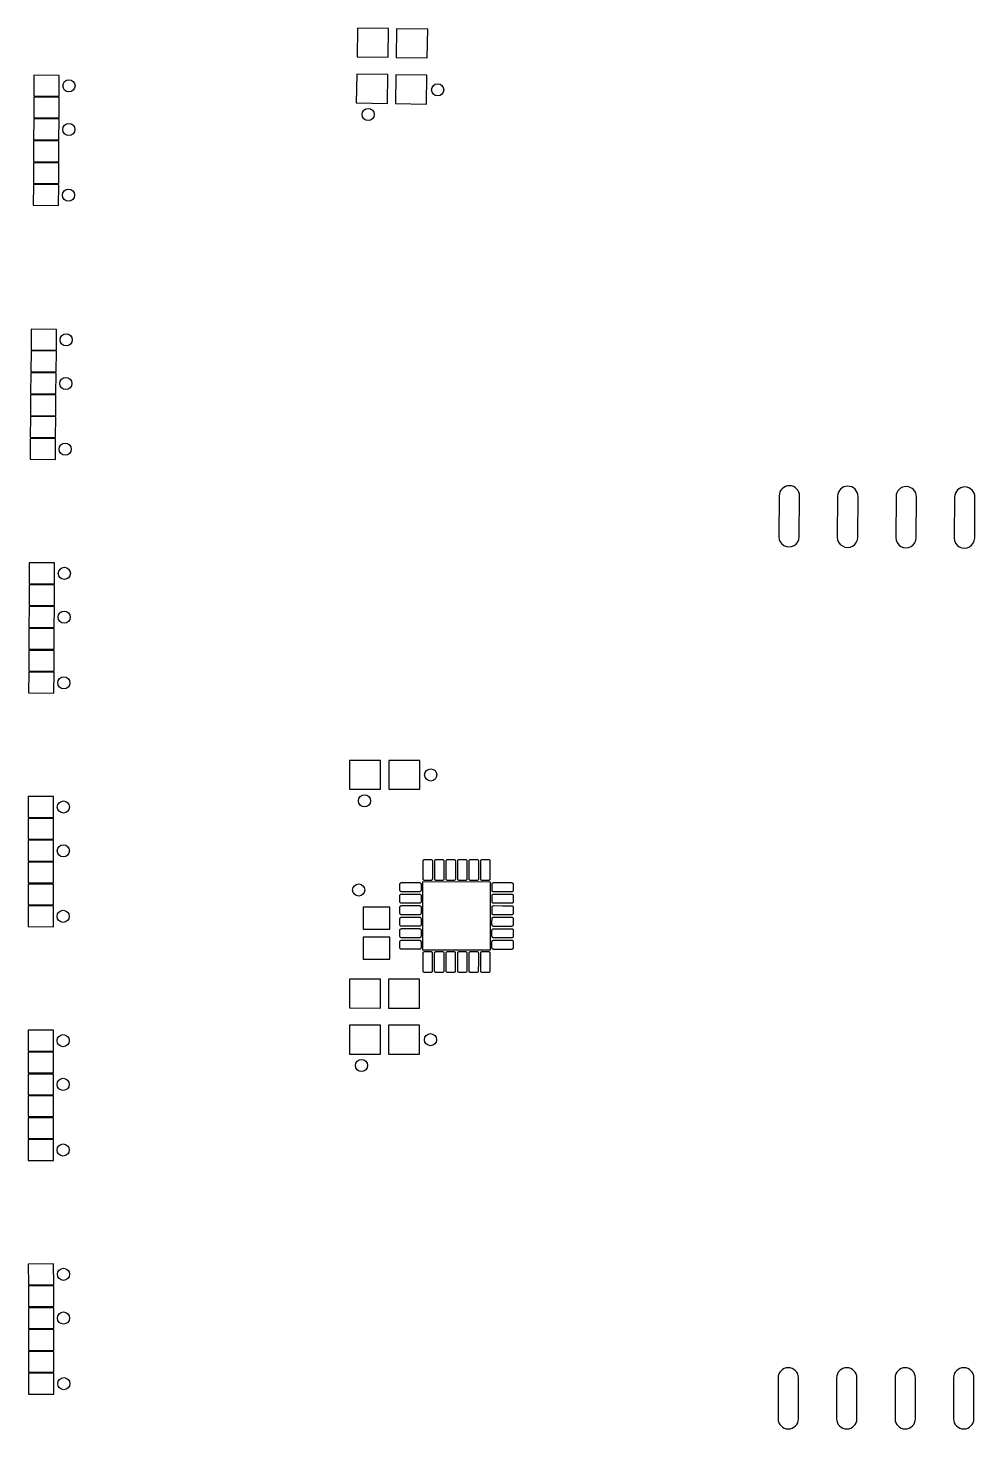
# Model space of a CAD drawing. Header units: millimetres. Extents: x 205 to 339, y 437 to 917.
# Drawn here: x 212.5 to 253.7, y 436.7 to 497.5 of the extents above; entities that cross this region are included whole.
import ezdxf

# ---------------------------------------------------------------- set-up
doc = ezdxf.new("R2010")
doc.units = ezdxf.units.MM
doc.header["$MEASUREMENT"] = 0
doc.layers.add('29_top stop', color=18, linetype='Continuous', true_color=0x000000)

msp = doc.modelspace()

# ---------------------------------------------------------------- linework, layer by layer
at = {"layer": '29_top stop'}
for points in [[(228.167, 496.248), (228.188, 497.498), (226.838, 497.52), (226.817, 496.271)], [(229.867, 496.22), (229.888, 497.47), (228.538, 497.492), (228.517, 496.242)], [(213.878, 494.564), (213.882, 495.464), (212.782, 495.469), (212.778, 494.569)], [(228.134, 494.249), (228.155, 495.498), (226.805, 495.521), (226.784, 494.271)], [(229.834, 494.22), (229.854, 495.47), (228.505, 495.493), (228.484, 494.243)], [(213.874, 493.614), (213.878, 494.514), (212.778, 494.519), (212.774, 493.619)], [(213.87, 492.664), (213.874, 493.564), (212.774, 493.569), (212.77, 492.669)], [(213.866, 491.714), (213.87, 492.614), (212.77, 492.619), (212.766, 491.719)], [(213.861, 490.764), (213.865, 491.664), (212.765, 491.669), (212.761, 490.769)], [(213.857, 489.814), (213.861, 490.714), (212.761, 490.719), (212.757, 489.819)], [(213.757, 483.532), (213.766, 484.432), (212.666, 484.442), (212.657, 483.542)], [(213.749, 482.582), (213.757, 483.482), (212.657, 483.492), (212.649, 482.592)], [(213.74, 481.632), (213.748, 482.532), (212.648, 482.542), (212.64, 481.642)], [(213.731, 480.682), (213.739, 481.582), (212.639, 481.592), (212.631, 480.692)], [(213.722, 479.732), (213.731, 480.632), (212.631, 480.642), (212.622, 479.742)], [(213.714, 478.782), (213.722, 479.682), (212.622, 479.692), (212.614, 478.792)], [(213.678, 473.385), (213.682, 474.285), (212.582, 474.29), (212.578, 473.39)], [(213.673, 472.435), (213.678, 473.335), (212.578, 473.34), (212.573, 472.44)], [(213.668, 471.485), (213.673, 472.385), (212.573, 472.39), (212.568, 471.49)], [(213.663, 470.535), (213.668, 471.435), (212.568, 471.44), (212.563, 470.54)], [(213.659, 469.585), (213.663, 470.485), (212.563, 470.49), (212.559, 469.59)], [(213.654, 468.635), (213.658, 469.535), (212.558, 469.54), (212.554, 468.64)], [(227.842, 464.454), (227.843, 465.704), (226.493, 465.705), (226.492, 464.455)], [(229.542, 464.453), (229.543, 465.703), (228.193, 465.704), (228.192, 464.454)], [(213.637, 463.236), (213.639, 464.136), (212.539, 464.138), (212.538, 463.238)], [(213.636, 462.286), (213.637, 463.186), (212.537, 463.188), (212.536, 462.288)], [(213.634, 461.336), (213.636, 462.236), (212.536, 462.238), (212.534, 461.338)], [(213.632, 460.386), (213.634, 461.286), (212.534, 461.288), (212.532, 460.388)], [(213.631, 459.436), (213.632, 460.336), (212.532, 460.338), (212.531, 459.438)], [(232.612, 457.476), (232.614, 460.426), (229.664, 460.428), (229.662, 457.478)], [(213.629, 458.486), (213.631, 459.386), (212.531, 459.388), (212.529, 458.488)], [(228.238, 458.379), (228.239, 459.329), (227.089, 459.33), (227.088, 458.38)], [(228.237, 457.079), (228.238, 458.029), (227.088, 458.03), (227.087, 457.08)], [(227.836, 454.954), (227.836, 456.204), (226.486, 456.205), (226.486, 454.955)], [(229.536, 454.953), (229.536, 456.203), (228.186, 456.204), (228.186, 454.954)], [(213.628, 453.087), (213.627, 453.987), (212.527, 453.986), (212.528, 453.086)], [(227.834, 452.954), (227.835, 454.204), (226.485, 454.205), (226.484, 452.955)], [(229.534, 452.953), (229.535, 454.203), (228.185, 454.204), (228.184, 452.954)], [(213.628, 452.137), (213.628, 453.037), (212.528, 453.036), (212.528, 452.136)], [(213.629, 451.187), (213.628, 452.087), (212.528, 452.086), (212.529, 451.186)], [(213.63, 450.237), (213.629, 451.137), (212.529, 451.136), (212.53, 450.236)], [(213.631, 449.287), (213.63, 450.187), (212.53, 450.186), (212.531, 449.286)], [(213.631, 448.337), (213.631, 449.237), (212.531, 449.236), (212.531, 448.336)], [(213.642, 442.937), (213.64, 443.837), (212.54, 443.834), (212.542, 442.934)], [(213.645, 441.987), (213.642, 442.887), (212.542, 442.884), (212.545, 441.984)], [(213.647, 441.037), (213.645, 441.937), (212.545, 441.934), (212.547, 441.034)], [(213.65, 440.087), (213.647, 440.987), (212.547, 440.984), (212.55, 440.084)], [(213.652, 439.137), (213.65, 440.037), (212.55, 440.034), (212.552, 439.134)], [(213.655, 438.187), (213.653, 439.087), (212.553, 439.084), (212.555, 438.184)]]:
    msp.add_lwpolyline(points, close=True, dxfattribs=at)
for points in [[(245.149, 477.199), (245.137, 475.425)], [(246.024, 475.419), (246.036, 477.193)], [(247.689, 477.181), (247.677, 475.408)], [(248.564, 475.401), (248.576, 477.175)], [(250.229, 477.164), (250.217, 475.39)], [(251.104, 475.383), (251.116, 477.157)], [(252.769, 477.146), (252.757, 475.372)], [(253.644, 475.366), (253.656, 477.14)], [(229.691, 460.953), (229.691, 461.346)], [(229.758, 461.412), (229.89, 461.412)], [(229.89, 461.412), (230.023, 461.412)], [(230.089, 461.345), (230.089, 460.953)], [(230.191, 460.953), (230.191, 461.345)], [(230.258, 461.412), (230.39, 461.411)], [(230.39, 461.411), (230.523, 461.411)], [(230.589, 461.345), (230.589, 460.952)], [(230.691, 460.952), (230.691, 461.345)], [(230.758, 461.411), (230.89, 461.411)], [(230.89, 461.411), (231.023, 461.411)], [(231.089, 461.345), (231.089, 460.952)], [(231.191, 460.952), (231.191, 461.345)], [(231.258, 461.411), (231.39, 461.411)], [(231.39, 461.411), (231.523, 461.411)], [(231.589, 461.344), (231.589, 460.952)], [(231.691, 460.952), (231.691, 461.344)], [(231.758, 461.41), (231.89, 461.41)], [(231.89, 461.41), (232.023, 461.41)], [(232.089, 461.344), (232.089, 460.951)], [(232.191, 460.951), (232.191, 461.344)], [(232.258, 461.41), (232.39, 461.41)], [(232.39, 461.41), (232.523, 461.41)], [(232.589, 461.344), (232.589, 460.951)], [(229.691, 460.561), (229.691, 460.953)], [(230.089, 460.953), (230.088, 460.56)], [(230.191, 460.56), (230.191, 460.953)], [(230.589, 460.952), (230.588, 460.56)], [(230.691, 460.56), (230.691, 460.952)], [(231.089, 460.952), (231.088, 460.56)], [(231.191, 460.56), (231.191, 460.952)], [(231.589, 460.952), (231.588, 460.559)], [(231.691, 460.559), (231.691, 460.952)], [(232.089, 460.951), (232.088, 460.559)], [(232.191, 460.559), (232.191, 460.951)], [(232.589, 460.951), (232.588, 460.559)], [(228.68, 460.071), (228.681, 460.204)], [(228.681, 460.204), (228.681, 460.336)], [(228.747, 460.403), (229.139, 460.402)], [(229.139, 460.402), (229.532, 460.402)], [(229.598, 460.336), (229.598, 460.203)], [(229.598, 460.203), (229.598, 460.071)], [(229.89, 460.494), (229.757, 460.494)], [(230.022, 460.494), (229.89, 460.494)], [(230.39, 460.494), (230.257, 460.494)], [(230.522, 460.494), (230.39, 460.494)], [(230.89, 460.493), (230.757, 460.494)], [(231.022, 460.493), (230.89, 460.493)], [(231.39, 460.493), (231.257, 460.493)], [(231.522, 460.493), (231.39, 460.493)], [(231.89, 460.493), (231.757, 460.493)], [(232.022, 460.493), (231.89, 460.493)], [(232.39, 460.492), (232.257, 460.492)], [(232.522, 460.492), (232.39, 460.492)], [(232.68, 460.068), (232.681, 460.201)], [(232.681, 460.201), (232.681, 460.333)], [(232.747, 460.4), (233.139, 460.399)], [(233.139, 460.399), (233.532, 460.399)], [(233.598, 460.333), (233.598, 460.2)], [(233.598, 460.2), (233.598, 460.068)], [(228.68, 459.704), (228.68, 459.836)], [(228.68, 459.571), (228.68, 459.704)], [(229.139, 459.505), (228.746, 459.505)], [(229.139, 460.005), (228.747, 460.005)], [(228.747, 459.903), (229.139, 459.902)], [(229.532, 460.004), (229.139, 460.005)], [(229.139, 459.902), (229.532, 459.902)], [(229.531, 459.504), (229.139, 459.505)], [(229.598, 459.836), (229.598, 459.703)], [(229.598, 459.703), (229.598, 459.571)], [(232.68, 459.701), (232.68, 459.833)], [(232.68, 459.568), (232.68, 459.701)], [(233.139, 459.502), (232.746, 459.502)], [(233.139, 460.002), (232.747, 460.002)], [(232.747, 459.9), (233.139, 459.899)], [(233.532, 460.002), (233.139, 460.002)], [(233.139, 459.899), (233.532, 459.899)], [(233.531, 459.502), (233.139, 459.502)], [(233.598, 459.833), (233.598, 459.7)], [(233.598, 459.7), (233.598, 459.568)], [(228.679, 458.704), (228.68, 458.836)], [(228.68, 459.204), (228.68, 459.336)], [(228.68, 459.071), (228.68, 459.204)], [(228.746, 459.403), (229.139, 459.402)], [(229.138, 459.005), (228.746, 459.005)], [(228.746, 458.903), (229.138, 458.902)], [(229.531, 459.004), (229.138, 459.005)], [(229.138, 458.902), (229.531, 458.902)], [(229.139, 459.402), (229.531, 459.402)], [(229.597, 459.336), (229.597, 459.203)], [(229.597, 459.203), (229.597, 459.071)], [(229.597, 458.836), (229.597, 458.703)], [(232.679, 458.701), (232.68, 458.833)], [(232.68, 459.201), (232.68, 459.333)], [(232.68, 459.068), (232.68, 459.201)], [(232.746, 459.4), (233.139, 459.399)], [(233.138, 459.002), (232.746, 459.002)], [(232.746, 458.9), (233.138, 458.899)], [(233.531, 459.002), (233.138, 459.002)], [(233.138, 458.899), (233.531, 458.899)], [(233.139, 459.399), (233.531, 459.399)], [(233.597, 459.333), (233.597, 459.2)], [(233.597, 459.2), (233.597, 459.068)], [(233.597, 458.833), (233.597, 458.7)], [(228.679, 458.571), (228.679, 458.704)], [(228.679, 458.204), (228.679, 458.336)], [(229.138, 458.505), (228.746, 458.505)], [(228.746, 458.403), (229.138, 458.402)], [(229.531, 458.504), (229.138, 458.505)], [(229.138, 458.402), (229.531, 458.402)], [(229.597, 458.703), (229.597, 458.571)], [(229.597, 458.336), (229.597, 458.203)], [(232.679, 458.568), (232.679, 458.701)], [(232.679, 458.201), (232.679, 458.333)], [(233.138, 458.502), (232.746, 458.502)], [(232.746, 458.4), (233.138, 458.399)], [(233.531, 458.502), (233.138, 458.502)], [(233.138, 458.399), (233.531, 458.399)], [(233.597, 458.7), (233.597, 458.568)], [(233.597, 458.333), (233.597, 458.2)], [(228.679, 458.071), (228.679, 458.204)], [(228.679, 457.704), (228.679, 457.836)], [(228.679, 457.571), (228.679, 457.704)], [(229.138, 458.005), (228.745, 458.005)], [(228.745, 457.903), (229.138, 457.902)], [(229.53, 458.004), (229.138, 458.005)], [(229.138, 457.902), (229.53, 457.902)], [(229.596, 457.836), (229.596, 457.703)], [(229.596, 457.703), (229.596, 457.571)], [(229.597, 458.203), (229.597, 458.071)], [(232.679, 458.068), (232.679, 458.201)], [(232.679, 457.701), (232.679, 457.833)], [(232.679, 457.568), (232.679, 457.701)], [(233.138, 458.002), (232.745, 458.002)], [(232.745, 457.9), (233.138, 457.899)], [(233.53, 458.002), (233.138, 458.002)], [(233.138, 457.899), (233.53, 457.899)], [(233.596, 457.833), (233.596, 457.7)], [(233.596, 457.7), (233.596, 457.568)], [(233.597, 458.2), (233.597, 458.068)], [(229.137, 457.505), (228.745, 457.505)], [(229.53, 457.504), (229.137, 457.505)], [(229.688, 456.953), (229.688, 457.346)], [(229.755, 457.412), (229.887, 457.412)], [(229.887, 457.412), (230.02, 457.412)], [(230.086, 457.345), (230.086, 456.953)], [(230.188, 456.953), (230.188, 457.345)], [(230.255, 457.412), (230.387, 457.411)], [(230.387, 457.411), (230.52, 457.411)], [(230.586, 457.345), (230.586, 456.952)], [(230.688, 456.952), (230.688, 457.345)], [(230.755, 457.411), (230.887, 457.411)], [(230.887, 457.411), (231.02, 457.411)], [(231.086, 457.345), (231.086, 456.952)], [(231.188, 456.952), (231.188, 457.345)], [(231.255, 457.411), (231.387, 457.411)], [(231.387, 457.411), (231.52, 457.411)], [(231.586, 457.344), (231.586, 456.952)], [(231.688, 456.952), (231.688, 457.344)], [(231.755, 457.41), (231.887, 457.41)], [(231.887, 457.41), (232.02, 457.41)], [(232.086, 457.344), (232.086, 456.951)], [(232.188, 456.951), (232.188, 457.344)], [(232.255, 457.41), (232.387, 457.41)], [(232.387, 457.41), (232.52, 457.41)], [(232.586, 457.344), (232.586, 456.951)], [(233.137, 457.502), (232.745, 457.502)], [(233.53, 457.502), (233.137, 457.502)], [(229.688, 456.561), (229.688, 456.953)], [(229.887, 456.494), (229.754, 456.494)], [(230.019, 456.494), (229.887, 456.494)], [(230.086, 456.953), (230.085, 456.56)], [(230.188, 456.56), (230.188, 456.953)], [(230.387, 456.494), (230.254, 456.494)], [(230.519, 456.494), (230.387, 456.494)], [(230.586, 456.952), (230.585, 456.56)], [(230.688, 456.56), (230.688, 456.952)], [(230.887, 456.493), (230.754, 456.494)], [(231.019, 456.493), (230.887, 456.493)], [(231.086, 456.952), (231.085, 456.56)], [(231.188, 456.56), (231.188, 456.952)], [(231.387, 456.493), (231.254, 456.493)], [(231.519, 456.493), (231.387, 456.493)], [(231.586, 456.952), (231.585, 456.559)], [(231.688, 456.559), (231.688, 456.952)], [(231.887, 456.493), (231.754, 456.493)], [(232.019, 456.493), (231.887, 456.493)], [(232.086, 456.951), (232.085, 456.559)], [(232.188, 456.559), (232.188, 456.951)], [(232.387, 456.492), (232.254, 456.492)], [(232.519, 456.492), (232.387, 456.492)], [(232.586, 456.951), (232.585, 456.559)], [(245.103, 438.887), (245.103, 437.113)], [(245.99, 437.113), (245.99, 438.887)], [(247.643, 438.887), (247.643, 437.113)], [(248.53, 437.113), (248.53, 438.887)], [(250.183, 438.887), (250.183, 437.113)], [(251.07, 437.113), (251.07, 438.887)], [(252.723, 438.887), (252.723, 437.113)], [(253.61, 437.113), (253.61, 438.887)]]:
    msp.add_lwpolyline(points, dxfattribs=at)
for centre in [(214.305, 495.012), (230.319, 494.837), (227.301, 493.762), (214.297, 493.112), (214.284, 490.262), (214.186, 483.978), (214.169, 482.078), (214.143, 479.228), (214.105, 473.832), (214.096, 471.932), (214.081, 469.082), (230.018, 465.078), (214.063, 463.685), (227.142, 463.955), (214.06, 461.785), (226.889, 460.08), (214.055, 458.935), (214.052, 453.537), (230.01, 453.578), (227.009, 452.455), (214.054, 451.637), (214.056, 448.787), (214.066, 443.388), (214.071, 441.488), (214.079, 438.638)]:
    msp.add_circle(centre, 0.264, dxfattribs=at)
for centre, start, end in [((245.593, 477.196), 359.59784, 179.59784), ((248.133, 477.178), 359.59784, 179.59784), ((250.673, 477.161), 359.59784, 179.59784), ((253.213, 477.143), 359.59784, 179.59784), ((245.581, 475.422), 179.59784, 359.59784), ((248.12, 475.404), 179.59784, 359.59784), ((250.66, 475.387), 179.59784, 359.59784), ((253.2, 475.369), 179.59784, 359.59784), ((245.547, 438.887), 0, 180), ((248.087, 438.887), 0, 180), ((250.627, 438.887), 0, 180), ((253.167, 438.887), 0, 180), ((245.547, 437.113), 180, 360), ((248.087, 437.113), 180, 360), ((250.627, 437.113), 180, 360), ((253.167, 437.113), 180, 360)]:
    msp.add_arc(centre, 0.443, start, end, dxfattribs=at)
for points, knots in [([(229.691, 461.346), (229.691, 461.352), (229.694, 461.369), (229.708, 461.392), (229.732, 461.408), (229.749, 461.412), (229.758, 461.412)], [2.277705, 2.277705, 2.277705, 2.277705, 2.2966068, 2.3293692, 2.3549681, 2.3811067, 2.3811067, 2.3811067, 2.3811067]), ([(230.023, 461.412), (230.031, 461.412), (230.049, 461.408), (230.073, 461.392), (230.087, 461.369), (230.089, 461.352), (230.089, 461.345)], [2.6461067, 2.6461067, 2.6461067, 2.6461067, 2.6722453, 2.6978442, 2.7306065, 2.7495084, 2.7495084, 2.7495084, 2.7495084]), ([(230.191, 461.345), (230.191, 461.352), (230.194, 461.369), (230.208, 461.392), (230.232, 461.408), (230.249, 461.411), (230.258, 461.412)], [2.277705, 2.277705, 2.277705, 2.277705, 2.2966068, 2.3293692, 2.3549681, 2.3811067, 2.3811067, 2.3811067, 2.3811067]), ([(230.523, 461.411), (230.531, 461.411), (230.549, 461.408), (230.573, 461.392), (230.587, 461.369), (230.589, 461.351), (230.589, 461.345)], [2.6461067, 2.6461067, 2.6461067, 2.6461067, 2.6722453, 2.6978442, 2.7306065, 2.7495084, 2.7495084, 2.7495084, 2.7495084]), ([(230.691, 461.345), (230.691, 461.351), (230.694, 461.369), (230.708, 461.392), (230.732, 461.408), (230.749, 461.411), (230.758, 461.411)], [2.277705, 2.277705, 2.277705, 2.277705, 2.2966068, 2.3293692, 2.3549681, 2.3811067, 2.3811067, 2.3811067, 2.3811067]), ([(231.023, 461.411), (231.031, 461.411), (231.049, 461.408), (231.073, 461.391), (231.087, 461.368), (231.089, 461.351), (231.089, 461.345)], [2.6461067, 2.6461067, 2.6461067, 2.6461067, 2.6722453, 2.6978442, 2.7306065, 2.7495084, 2.7495084, 2.7495084, 2.7495084]), ([(231.191, 461.345), (231.191, 461.351), (231.194, 461.368), (231.208, 461.391), (231.232, 461.407), (231.249, 461.411), (231.258, 461.411)], [2.277705, 2.277705, 2.277705, 2.277705, 2.2966068, 2.3293692, 2.3549681, 2.3811067, 2.3811067, 2.3811067, 2.3811067]), ([(231.523, 461.411), (231.531, 461.41), (231.549, 461.407), (231.573, 461.391), (231.587, 461.368), (231.589, 461.351), (231.589, 461.344)], [2.6461067, 2.6461067, 2.6461067, 2.6461067, 2.6722453, 2.6978442, 2.7306065, 2.7495084, 2.7495084, 2.7495084, 2.7495084]), ([(231.691, 461.344), (231.691, 461.35), (231.694, 461.368), (231.708, 461.391), (231.732, 461.407), (231.749, 461.41), (231.758, 461.41)], [2.277705, 2.277705, 2.277705, 2.277705, 2.2966068, 2.3293692, 2.3549681, 2.3811067, 2.3811067, 2.3811067, 2.3811067]), ([(232.023, 461.41), (232.031, 461.41), (232.049, 461.407), (232.073, 461.391), (232.087, 461.367), (232.089, 461.35), (232.089, 461.344)], [2.6461067, 2.6461067, 2.6461067, 2.6461067, 2.6722453, 2.6978442, 2.7306065, 2.7495084, 2.7495084, 2.7495084, 2.7495084]), ([(232.191, 461.344), (232.191, 461.35), (232.194, 461.367), (232.208, 461.391), (232.232, 461.407), (232.249, 461.41), (232.258, 461.41)], [2.277705, 2.277705, 2.277705, 2.277705, 2.2966068, 2.3293692, 2.3549681, 2.3811067, 2.3811067, 2.3811067, 2.3811067]), ([(232.523, 461.41), (232.531, 461.41), (232.549, 461.406), (232.573, 461.39), (232.587, 461.367), (232.589, 461.35), (232.589, 461.344)], [2.6461067, 2.6461067, 2.6461067, 2.6461067, 2.6722453, 2.6978442, 2.7306065, 2.7495084, 2.7495084, 2.7495084, 2.7495084]), ([(228.747, 460.005), (228.74, 460.005), (228.723, 460.007), (228.7, 460.021), (228.684, 460.045), (228.681, 460.063), (228.68, 460.071)], [1.0209017, 1.0209017, 1.0209017, 1.0209017, 1.0398035, 1.0725658, 1.0981648, 1.1243033, 1.1243033, 1.1243033, 1.1243033]), ([(228.681, 460.336), (228.681, 460.345), (228.684, 460.363), (228.7, 460.386), (228.723, 460.4), (228.741, 460.403), (228.747, 460.403)], [1.3893033, 1.3893033, 1.3893033, 1.3893033, 1.4154419, 1.4410409, 1.4738032, 1.492705, 1.492705, 1.492705, 1.492705]), ([(229.532, 460.402), (229.538, 460.402), (229.556, 460.4), (229.579, 460.386), (229.595, 460.362), (229.598, 460.344), (229.598, 460.336)], [2.277705, 2.277705, 2.277705, 2.277705, 2.2966068, 2.3293692, 2.3549681, 2.3811067, 2.3811067, 2.3811067, 2.3811067]), ([(229.598, 460.071), (229.598, 460.062), (229.595, 460.045), (229.578, 460.021), (229.555, 460.007), (229.538, 460.005), (229.532, 460.004)], [2.6461067, 2.6461067, 2.6461067, 2.6461067, 2.6722453, 2.6978442, 2.7306065, 2.7495084, 2.7495084, 2.7495084, 2.7495084]), ([(229.757, 460.494), (229.748, 460.494), (229.731, 460.498), (229.707, 460.514), (229.693, 460.537), (229.691, 460.554), (229.691, 460.561)], [1.3893033, 1.3893033, 1.3893033, 1.3893033, 1.4154419, 1.4410409, 1.4738032, 1.492705, 1.492705, 1.492705, 1.492705]), ([(230.088, 460.56), (230.088, 460.554), (230.086, 460.537), (230.072, 460.514), (230.048, 460.498), (230.031, 460.494), (230.022, 460.494)], [1.0209017, 1.0209017, 1.0209017, 1.0209017, 1.0398035, 1.0725658, 1.0981648, 1.1243033, 1.1243033, 1.1243033, 1.1243033]), ([(230.257, 460.494), (230.248, 460.494), (230.231, 460.497), (230.207, 460.514), (230.193, 460.537), (230.191, 460.554), (230.191, 460.56)], [1.3893033, 1.3893033, 1.3893033, 1.3893033, 1.4154419, 1.4410409, 1.4738032, 1.492705, 1.492705, 1.492705, 1.492705]), ([(230.588, 460.56), (230.588, 460.554), (230.586, 460.536), (230.572, 460.513), (230.548, 460.497), (230.531, 460.494), (230.522, 460.494)], [1.0209017, 1.0209017, 1.0209017, 1.0209017, 1.0398035, 1.0725658, 1.0981648, 1.1243033, 1.1243033, 1.1243033, 1.1243033]), ([(230.757, 460.494), (230.748, 460.494), (230.731, 460.497), (230.707, 460.513), (230.693, 460.536), (230.691, 460.554), (230.691, 460.56)], [1.3893033, 1.3893033, 1.3893033, 1.3893033, 1.4154419, 1.4410409, 1.4738032, 1.492705, 1.492705, 1.492705, 1.492705]), ([(231.088, 460.56), (231.088, 460.553), (231.086, 460.536), (231.072, 460.513), (231.048, 460.497), (231.031, 460.493), (231.022, 460.493)], [1.0209017, 1.0209017, 1.0209017, 1.0209017, 1.0398035, 1.0725658, 1.0981648, 1.1243033, 1.1243033, 1.1243033, 1.1243033]), ([(231.257, 460.493), (231.248, 460.493), (231.231, 460.497), (231.207, 460.513), (231.193, 460.536), (231.191, 460.553), (231.191, 460.56)], [1.3893033, 1.3893033, 1.3893033, 1.3893033, 1.4154419, 1.4410409, 1.4738032, 1.492705, 1.492705, 1.492705, 1.492705]), ([(231.588, 460.559), (231.588, 460.553), (231.586, 460.536), (231.572, 460.513), (231.548, 460.496), (231.531, 460.493), (231.522, 460.493)], [1.0209017, 1.0209017, 1.0209017, 1.0209017, 1.0398035, 1.0725658, 1.0981648, 1.1243033, 1.1243033, 1.1243033, 1.1243033]), ([(231.757, 460.493), (231.748, 460.493), (231.731, 460.496), (231.707, 460.512), (231.693, 460.536), (231.691, 460.553), (231.691, 460.559)], [1.3893033, 1.3893033, 1.3893033, 1.3893033, 1.4154419, 1.4410409, 1.4738032, 1.492705, 1.492705, 1.492705, 1.492705]), ([(232.088, 460.559), (232.088, 460.553), (232.086, 460.535), (232.072, 460.512), (232.048, 460.496), (232.031, 460.493), (232.022, 460.493)], [1.0209017, 1.0209017, 1.0209017, 1.0209017, 1.0398035, 1.0725658, 1.0981648, 1.1243033, 1.1243033, 1.1243033, 1.1243033]), ([(232.257, 460.492), (232.248, 460.493), (232.231, 460.496), (232.207, 460.512), (232.193, 460.535), (232.191, 460.553), (232.191, 460.559)], [1.3893033, 1.3893033, 1.3893033, 1.3893033, 1.4154419, 1.4410409, 1.4738032, 1.492705, 1.492705, 1.492705, 1.492705]), ([(232.588, 460.559), (232.588, 460.552), (232.586, 460.535), (232.572, 460.512), (232.548, 460.496), (232.531, 460.492), (232.522, 460.492)], [1.0209017, 1.0209017, 1.0209017, 1.0209017, 1.0398035, 1.0725658, 1.0981648, 1.1243033, 1.1243033, 1.1243033, 1.1243033]), ([(232.747, 460.002), (232.74, 460.002), (232.723, 460.005), (232.7, 460.018), (232.684, 460.042), (232.681, 460.06), (232.68, 460.068)], [1.0209017, 1.0209017, 1.0209017, 1.0209017, 1.0398035, 1.0725658, 1.0981648, 1.1243033, 1.1243033, 1.1243033, 1.1243033]), ([(232.681, 460.333), (232.681, 460.342), (232.684, 460.36), (232.7, 460.384), (232.723, 460.397), (232.741, 460.4), (232.747, 460.4)], [1.3893033, 1.3893033, 1.3893033, 1.3893033, 1.4154419, 1.4410409, 1.4738032, 1.492705, 1.492705, 1.492705, 1.492705]), ([(233.532, 460.399), (233.538, 460.399), (233.556, 460.397), (233.579, 460.383), (233.595, 460.359), (233.598, 460.342), (233.598, 460.333)], [2.277705, 2.277705, 2.277705, 2.277705, 2.2966068, 2.3293692, 2.3549681, 2.3811067, 2.3811067, 2.3811067, 2.3811067]), ([(233.598, 460.068), (233.598, 460.059), (233.595, 460.042), (233.578, 460.018), (233.555, 460.004), (233.538, 460.002), (233.532, 460.002)], [2.6461067, 2.6461067, 2.6461067, 2.6461067, 2.6722453, 2.6978442, 2.7306065, 2.7495084, 2.7495084, 2.7495084, 2.7495084]), ([(228.68, 459.836), (228.68, 459.845), (228.684, 459.863), (228.7, 459.886), (228.723, 459.9), (228.74, 459.903), (228.747, 459.903)], [1.3893033, 1.3893033, 1.3893033, 1.3893033, 1.4154419, 1.4410409, 1.4738032, 1.492705, 1.492705, 1.492705, 1.492705]), ([(228.746, 459.505), (228.74, 459.505), (228.723, 459.507), (228.7, 459.521), (228.683, 459.545), (228.68, 459.563), (228.68, 459.571)], [1.0209017, 1.0209017, 1.0209017, 1.0209017, 1.0398035, 1.0725658, 1.0981648, 1.1243033, 1.1243033, 1.1243033, 1.1243033]), ([(229.598, 459.571), (229.598, 459.562), (229.594, 459.545), (229.578, 459.521), (229.555, 459.507), (229.538, 459.505), (229.531, 459.504)], [2.6461067, 2.6461067, 2.6461067, 2.6461067, 2.6722453, 2.6978442, 2.7306065, 2.7495084, 2.7495084, 2.7495084, 2.7495084]), ([(229.532, 459.902), (229.538, 459.902), (229.555, 459.9), (229.578, 459.886), (229.594, 459.862), (229.598, 459.844), (229.598, 459.836)], [2.277705, 2.277705, 2.277705, 2.277705, 2.2966068, 2.3293692, 2.3549681, 2.3811067, 2.3811067, 2.3811067, 2.3811067]), ([(232.68, 459.833), (232.68, 459.842), (232.684, 459.86), (232.7, 459.884), (232.723, 459.897), (232.74, 459.9), (232.747, 459.9)], [1.3893033, 1.3893033, 1.3893033, 1.3893033, 1.4154419, 1.4410409, 1.4738032, 1.492705, 1.492705, 1.492705, 1.492705]), ([(232.746, 459.502), (232.74, 459.502), (232.723, 459.505), (232.7, 459.518), (232.683, 459.542), (232.68, 459.56), (232.68, 459.568)], [1.0209017, 1.0209017, 1.0209017, 1.0209017, 1.0398035, 1.0725658, 1.0981648, 1.1243033, 1.1243033, 1.1243033, 1.1243033]), ([(233.598, 459.568), (233.598, 459.559), (233.594, 459.542), (233.578, 459.518), (233.555, 459.504), (233.538, 459.502), (233.531, 459.502)], [2.6461067, 2.6461067, 2.6461067, 2.6461067, 2.6722453, 2.6978442, 2.7306065, 2.7495084, 2.7495084, 2.7495084, 2.7495084]), ([(233.532, 459.899), (233.538, 459.899), (233.555, 459.897), (233.578, 459.883), (233.594, 459.859), (233.598, 459.842), (233.598, 459.833)], [2.277705, 2.277705, 2.277705, 2.277705, 2.2966068, 2.3293692, 2.3549681, 2.3811067, 2.3811067, 2.3811067, 2.3811067]), ([(228.68, 459.336), (228.68, 459.345), (228.683, 459.363), (228.699, 459.386), (228.723, 459.4), (228.74, 459.403), (228.746, 459.403)], [1.3893033, 1.3893033, 1.3893033, 1.3893033, 1.4154419, 1.4410409, 1.4738032, 1.492705, 1.492705, 1.492705, 1.492705]), ([(228.746, 459.005), (228.74, 459.005), (228.722, 459.007), (228.699, 459.021), (228.683, 459.045), (228.68, 459.063), (228.68, 459.071)], [1.0209017, 1.0209017, 1.0209017, 1.0209017, 1.0398035, 1.0725658, 1.0981648, 1.1243033, 1.1243033, 1.1243033, 1.1243033]), ([(228.68, 458.836), (228.68, 458.845), (228.683, 458.863), (228.699, 458.886), (228.722, 458.9), (228.74, 458.903), (228.746, 458.903)], [1.3893033, 1.3893033, 1.3893033, 1.3893033, 1.4154419, 1.4410409, 1.4738032, 1.492705, 1.492705, 1.492705, 1.492705]), ([(229.531, 459.402), (229.538, 459.402), (229.555, 459.4), (229.578, 459.386), (229.594, 459.362), (229.597, 459.344), (229.597, 459.336)], [2.277705, 2.277705, 2.277705, 2.277705, 2.2966068, 2.3293692, 2.3549681, 2.3811067, 2.3811067, 2.3811067, 2.3811067]), ([(229.597, 459.071), (229.597, 459.062), (229.594, 459.045), (229.578, 459.021), (229.555, 459.007), (229.537, 459.005), (229.531, 459.004)], [2.6461067, 2.6461067, 2.6461067, 2.6461067, 2.6722453, 2.6978442, 2.7306065, 2.7495084, 2.7495084, 2.7495084, 2.7495084]), ([(229.531, 458.902), (229.537, 458.902), (229.554, 458.9), (229.578, 458.886), (229.594, 458.862), (229.597, 458.844), (229.597, 458.836)], [2.277705, 2.277705, 2.277705, 2.277705, 2.2966068, 2.3293692, 2.3549681, 2.3811067, 2.3811067, 2.3811067, 2.3811067]), ([(232.68, 459.333), (232.68, 459.342), (232.683, 459.36), (232.699, 459.384), (232.723, 459.397), (232.74, 459.4), (232.746, 459.4)], [1.3893033, 1.3893033, 1.3893033, 1.3893033, 1.4154419, 1.4410409, 1.4738032, 1.492705, 1.492705, 1.492705, 1.492705]), ([(232.746, 459.002), (232.74, 459.002), (232.722, 459.005), (232.699, 459.018), (232.683, 459.042), (232.68, 459.06), (232.68, 459.068)], [1.0209017, 1.0209017, 1.0209017, 1.0209017, 1.0398035, 1.0725658, 1.0981648, 1.1243033, 1.1243033, 1.1243033, 1.1243033]), ([(232.68, 458.833), (232.68, 458.842), (232.683, 458.86), (232.699, 458.884), (232.722, 458.897), (232.74, 458.9), (232.746, 458.9)], [1.3893033, 1.3893033, 1.3893033, 1.3893033, 1.4154419, 1.4410409, 1.4738032, 1.492705, 1.492705, 1.492705, 1.492705]), ([(233.531, 459.399), (233.538, 459.399), (233.555, 459.397), (233.578, 459.383), (233.594, 459.359), (233.597, 459.342), (233.597, 459.333)], [2.277705, 2.277705, 2.277705, 2.277705, 2.2966068, 2.3293692, 2.3549681, 2.3811067, 2.3811067, 2.3811067, 2.3811067]), ([(233.597, 459.068), (233.597, 459.059), (233.594, 459.042), (233.578, 459.018), (233.555, 459.004), (233.537, 459.002), (233.531, 459.002)], [2.6461067, 2.6461067, 2.6461067, 2.6461067, 2.6722453, 2.6978442, 2.7306065, 2.7495084, 2.7495084, 2.7495084, 2.7495084]), ([(233.531, 458.899), (233.537, 458.899), (233.554, 458.897), (233.578, 458.883), (233.594, 458.859), (233.597, 458.842), (233.597, 458.833)], [2.277705, 2.277705, 2.277705, 2.277705, 2.2966068, 2.3293692, 2.3549681, 2.3811067, 2.3811067, 2.3811067, 2.3811067]), ([(228.746, 458.505), (228.739, 458.505), (228.722, 458.507), (228.699, 458.521), (228.683, 458.545), (228.679, 458.563), (228.679, 458.571)], [1.0209017, 1.0209017, 1.0209017, 1.0209017, 1.0398035, 1.0725658, 1.0981648, 1.1243033, 1.1243033, 1.1243033, 1.1243033]), ([(228.679, 458.336), (228.679, 458.345), (228.683, 458.363), (228.699, 458.386), (228.722, 458.4), (228.739, 458.403), (228.746, 458.403)], [1.3893033, 1.3893033, 1.3893033, 1.3893033, 1.4154419, 1.4410409, 1.4738032, 1.492705, 1.492705, 1.492705, 1.492705]), ([(229.597, 458.571), (229.597, 458.562), (229.593, 458.545), (229.577, 458.521), (229.554, 458.507), (229.537, 458.505), (229.531, 458.504)], [2.6461067, 2.6461067, 2.6461067, 2.6461067, 2.6722453, 2.6978442, 2.7306065, 2.7495084, 2.7495084, 2.7495084, 2.7495084]), ([(229.531, 458.402), (229.537, 458.402), (229.554, 458.4), (229.577, 458.386), (229.593, 458.362), (229.597, 458.344), (229.597, 458.336)], [2.277705, 2.277705, 2.277705, 2.277705, 2.2966068, 2.3293692, 2.3549681, 2.3811067, 2.3811067, 2.3811067, 2.3811067]), ([(232.746, 458.502), (232.739, 458.502), (232.722, 458.505), (232.699, 458.518), (232.683, 458.542), (232.679, 458.56), (232.679, 458.568)], [1.0209017, 1.0209017, 1.0209017, 1.0209017, 1.0398035, 1.0725658, 1.0981648, 1.1243033, 1.1243033, 1.1243033, 1.1243033]), ([(232.679, 458.333), (232.679, 458.342), (232.683, 458.36), (232.699, 458.384), (232.722, 458.397), (232.739, 458.4), (232.746, 458.4)], [1.3893033, 1.3893033, 1.3893033, 1.3893033, 1.4154419, 1.4410409, 1.4738032, 1.492705, 1.492705, 1.492705, 1.492705]), ([(233.597, 458.568), (233.597, 458.559), (233.593, 458.542), (233.577, 458.518), (233.554, 458.504), (233.537, 458.502), (233.531, 458.502)], [2.6461067, 2.6461067, 2.6461067, 2.6461067, 2.6722453, 2.6978442, 2.7306065, 2.7495084, 2.7495084, 2.7495084, 2.7495084]), ([(233.531, 458.399), (233.537, 458.399), (233.554, 458.397), (233.577, 458.383), (233.593, 458.359), (233.597, 458.342), (233.597, 458.333)], [2.277705, 2.277705, 2.277705, 2.277705, 2.2966068, 2.3293692, 2.3549681, 2.3811067, 2.3811067, 2.3811067, 2.3811067]), ([(228.745, 458.005), (228.739, 458.005), (228.722, 458.007), (228.698, 458.021), (228.682, 458.045), (228.679, 458.063), (228.679, 458.071)], [1.0209017, 1.0209017, 1.0209017, 1.0209017, 1.0398035, 1.0725658, 1.0981648, 1.1243033, 1.1243033, 1.1243033, 1.1243033]), ([(228.679, 457.836), (228.679, 457.845), (228.682, 457.863), (228.698, 457.886), (228.722, 457.9), (228.739, 457.903), (228.745, 457.903)], [1.3893033, 1.3893033, 1.3893033, 1.3893033, 1.4154419, 1.4410409, 1.4738032, 1.492705, 1.492705, 1.492705, 1.492705]), ([(229.597, 458.071), (229.596, 458.062), (229.593, 458.045), (229.577, 458.021), (229.554, 458.007), (229.537, 458.005), (229.53, 458.004)], [2.6461067, 2.6461067, 2.6461067, 2.6461067, 2.6722453, 2.6978442, 2.7306065, 2.7495084, 2.7495084, 2.7495084, 2.7495084]), ([(229.53, 457.902), (229.536, 457.902), (229.554, 457.9), (229.577, 457.886), (229.593, 457.862), (229.596, 457.844), (229.596, 457.836)], [2.277705, 2.277705, 2.277705, 2.277705, 2.2966068, 2.3293692, 2.3549681, 2.3811067, 2.3811067, 2.3811067, 2.3811067]), ([(232.745, 458.002), (232.739, 458.002), (232.722, 458.005), (232.698, 458.018), (232.682, 458.042), (232.679, 458.06), (232.679, 458.068)], [1.0209017, 1.0209017, 1.0209017, 1.0209017, 1.0398035, 1.0725658, 1.0981648, 1.1243033, 1.1243033, 1.1243033, 1.1243033]), ([(232.679, 457.833), (232.679, 457.842), (232.682, 457.86), (232.698, 457.884), (232.722, 457.897), (232.739, 457.9), (232.745, 457.9)], [1.3893033, 1.3893033, 1.3893033, 1.3893033, 1.4154419, 1.4410409, 1.4738032, 1.492705, 1.492705, 1.492705, 1.492705]), ([(233.597, 458.068), (233.596, 458.059), (233.593, 458.042), (233.577, 458.018), (233.554, 458.004), (233.537, 458.002), (233.53, 458.002)], [2.6461067, 2.6461067, 2.6461067, 2.6461067, 2.6722453, 2.6978442, 2.7306065, 2.7495084, 2.7495084, 2.7495084, 2.7495084]), ([(233.53, 457.899), (233.536, 457.899), (233.554, 457.897), (233.577, 457.883), (233.593, 457.859), (233.596, 457.842), (233.596, 457.833)], [2.277705, 2.277705, 2.277705, 2.277705, 2.2966068, 2.3293692, 2.3549681, 2.3811067, 2.3811067, 2.3811067, 2.3811067]), ([(228.745, 457.505), (228.739, 457.505), (228.721, 457.507), (228.698, 457.521), (228.682, 457.545), (228.679, 457.563), (228.679, 457.571)], [1.0209017, 1.0209017, 1.0209017, 1.0209017, 1.0398035, 1.0725658, 1.0981648, 1.1243033, 1.1243033, 1.1243033, 1.1243033]), ([(229.596, 457.571), (229.596, 457.562), (229.593, 457.545), (229.577, 457.521), (229.553, 457.507), (229.536, 457.505), (229.53, 457.504)], [2.6461067, 2.6461067, 2.6461067, 2.6461067, 2.6722453, 2.6978442, 2.7306065, 2.7495084, 2.7495084, 2.7495084, 2.7495084]), ([(229.688, 457.346), (229.689, 457.352), (229.691, 457.369), (229.705, 457.392), (229.729, 457.408), (229.746, 457.412), (229.755, 457.412)], [2.277705, 2.277705, 2.277705, 2.277705, 2.2966068, 2.3293692, 2.3549681, 2.3811067, 2.3811067, 2.3811067, 2.3811067]), ([(230.02, 457.412), (230.029, 457.412), (230.046, 457.408), (230.07, 457.392), (230.084, 457.369), (230.086, 457.352), (230.086, 457.345)], [2.6461067, 2.6461067, 2.6461067, 2.6461067, 2.6722453, 2.6978442, 2.7306065, 2.7495084, 2.7495084, 2.7495084, 2.7495084]), ([(230.188, 457.345), (230.189, 457.352), (230.191, 457.369), (230.205, 457.392), (230.229, 457.408), (230.246, 457.411), (230.255, 457.412)], [2.277705, 2.277705, 2.277705, 2.277705, 2.2966068, 2.3293692, 2.3549681, 2.3811067, 2.3811067, 2.3811067, 2.3811067]), ([(230.52, 457.411), (230.529, 457.411), (230.546, 457.408), (230.57, 457.392), (230.584, 457.369), (230.586, 457.351), (230.586, 457.345)], [2.6461067, 2.6461067, 2.6461067, 2.6461067, 2.6722453, 2.6978442, 2.7306065, 2.7495084, 2.7495084, 2.7495084, 2.7495084]), ([(230.688, 457.345), (230.689, 457.351), (230.691, 457.369), (230.705, 457.392), (230.729, 457.408), (230.746, 457.411), (230.755, 457.411)], [2.277705, 2.277705, 2.277705, 2.277705, 2.2966068, 2.3293692, 2.3549681, 2.3811067, 2.3811067, 2.3811067, 2.3811067]), ([(231.02, 457.411), (231.029, 457.411), (231.046, 457.408), (231.07, 457.391), (231.084, 457.368), (231.086, 457.351), (231.086, 457.345)], [2.6461067, 2.6461067, 2.6461067, 2.6461067, 2.6722453, 2.6978442, 2.7306065, 2.7495084, 2.7495084, 2.7495084, 2.7495084]), ([(231.188, 457.345), (231.189, 457.351), (231.191, 457.368), (231.205, 457.391), (231.229, 457.407), (231.246, 457.411), (231.255, 457.411)], [2.277705, 2.277705, 2.277705, 2.277705, 2.2966068, 2.3293692, 2.3549681, 2.3811067, 2.3811067, 2.3811067, 2.3811067]), ([(231.52, 457.411), (231.529, 457.41), (231.546, 457.407), (231.57, 457.391), (231.584, 457.368), (231.586, 457.351), (231.586, 457.344)], [2.6461067, 2.6461067, 2.6461067, 2.6461067, 2.6722453, 2.6978442, 2.7306065, 2.7495084, 2.7495084, 2.7495084, 2.7495084]), ([(231.688, 457.344), (231.689, 457.35), (231.691, 457.368), (231.705, 457.391), (231.729, 457.407), (231.746, 457.41), (231.755, 457.41)], [2.277705, 2.277705, 2.277705, 2.277705, 2.2966068, 2.3293692, 2.3549681, 2.3811067, 2.3811067, 2.3811067, 2.3811067]), ([(232.02, 457.41), (232.029, 457.41), (232.046, 457.407), (232.07, 457.391), (232.084, 457.367), (232.086, 457.35), (232.086, 457.344)], [2.6461067, 2.6461067, 2.6461067, 2.6461067, 2.6722453, 2.6978442, 2.7306065, 2.7495084, 2.7495084, 2.7495084, 2.7495084]), ([(232.188, 457.344), (232.189, 457.35), (232.191, 457.367), (232.205, 457.391), (232.229, 457.407), (232.246, 457.41), (232.255, 457.41)], [2.277705, 2.277705, 2.277705, 2.277705, 2.2966068, 2.3293692, 2.3549681, 2.3811067, 2.3811067, 2.3811067, 2.3811067]), ([(232.52, 457.41), (232.529, 457.41), (232.546, 457.406), (232.57, 457.39), (232.584, 457.367), (232.586, 457.35), (232.586, 457.344)], [2.6461067, 2.6461067, 2.6461067, 2.6461067, 2.6722453, 2.6978442, 2.7306065, 2.7495084, 2.7495084, 2.7495084, 2.7495084]), ([(232.745, 457.502), (232.739, 457.502), (232.721, 457.505), (232.698, 457.518), (232.682, 457.542), (232.679, 457.56), (232.679, 457.568)], [1.0209017, 1.0209017, 1.0209017, 1.0209017, 1.0398035, 1.0725658, 1.0981648, 1.1243033, 1.1243033, 1.1243033, 1.1243033]), ([(233.596, 457.568), (233.596, 457.559), (233.593, 457.542), (233.577, 457.518), (233.553, 457.504), (233.536, 457.502), (233.53, 457.502)], [2.6461067, 2.6461067, 2.6461067, 2.6461067, 2.6722453, 2.6978442, 2.7306065, 2.7495084, 2.7495084, 2.7495084, 2.7495084]), ([(229.754, 456.494), (229.745, 456.494), (229.728, 456.498), (229.704, 456.514), (229.69, 456.537), (229.688, 456.554), (229.688, 456.561)], [1.3893033, 1.3893033, 1.3893033, 1.3893033, 1.4154419, 1.4410409, 1.4738032, 1.492705, 1.492705, 1.492705, 1.492705]), ([(230.085, 456.56), (230.085, 456.554), (230.083, 456.537), (230.069, 456.514), (230.045, 456.498), (230.028, 456.494), (230.019, 456.494)], [1.0209017, 1.0209017, 1.0209017, 1.0209017, 1.0398035, 1.0725658, 1.0981648, 1.1243033, 1.1243033, 1.1243033, 1.1243033]), ([(230.254, 456.494), (230.245, 456.494), (230.228, 456.497), (230.204, 456.514), (230.19, 456.537), (230.188, 456.554), (230.188, 456.56)], [1.3893033, 1.3893033, 1.3893033, 1.3893033, 1.4154419, 1.4410409, 1.4738032, 1.492705, 1.492705, 1.492705, 1.492705]), ([(230.585, 456.56), (230.585, 456.554), (230.583, 456.536), (230.569, 456.513), (230.545, 456.497), (230.528, 456.494), (230.519, 456.494)], [1.0209017, 1.0209017, 1.0209017, 1.0209017, 1.0398035, 1.0725658, 1.0981648, 1.1243033, 1.1243033, 1.1243033, 1.1243033]), ([(230.754, 456.494), (230.745, 456.494), (230.728, 456.497), (230.704, 456.513), (230.69, 456.536), (230.688, 456.554), (230.688, 456.56)], [1.3893033, 1.3893033, 1.3893033, 1.3893033, 1.4154419, 1.4410409, 1.4738032, 1.492705, 1.492705, 1.492705, 1.492705]), ([(231.085, 456.56), (231.085, 456.553), (231.083, 456.536), (231.069, 456.513), (231.045, 456.497), (231.028, 456.493), (231.019, 456.493)], [1.0209017, 1.0209017, 1.0209017, 1.0209017, 1.0398035, 1.0725658, 1.0981648, 1.1243033, 1.1243033, 1.1243033, 1.1243033]), ([(231.254, 456.493), (231.245, 456.493), (231.228, 456.497), (231.204, 456.513), (231.19, 456.536), (231.188, 456.553), (231.188, 456.56)], [1.3893033, 1.3893033, 1.3893033, 1.3893033, 1.4154419, 1.4410409, 1.4738032, 1.492705, 1.492705, 1.492705, 1.492705]), ([(231.585, 456.559), (231.585, 456.553), (231.583, 456.536), (231.569, 456.513), (231.545, 456.496), (231.528, 456.493), (231.519, 456.493)], [1.0209017, 1.0209017, 1.0209017, 1.0209017, 1.0398035, 1.0725658, 1.0981648, 1.1243033, 1.1243033, 1.1243033, 1.1243033]), ([(231.754, 456.493), (231.745, 456.493), (231.728, 456.496), (231.704, 456.512), (231.69, 456.536), (231.688, 456.553), (231.688, 456.559)], [1.3893033, 1.3893033, 1.3893033, 1.3893033, 1.4154419, 1.4410409, 1.4738032, 1.492705, 1.492705, 1.492705, 1.492705]), ([(232.085, 456.559), (232.085, 456.553), (232.083, 456.535), (232.069, 456.512), (232.045, 456.496), (232.028, 456.493), (232.019, 456.493)], [1.0209017, 1.0209017, 1.0209017, 1.0209017, 1.0398035, 1.0725658, 1.0981648, 1.1243033, 1.1243033, 1.1243033, 1.1243033]), ([(232.254, 456.492), (232.245, 456.493), (232.228, 456.496), (232.204, 456.512), (232.19, 456.535), (232.188, 456.553), (232.188, 456.559)], [1.3893033, 1.3893033, 1.3893033, 1.3893033, 1.4154419, 1.4410409, 1.4738032, 1.492705, 1.492705, 1.492705, 1.492705]), ([(232.585, 456.559), (232.585, 456.552), (232.583, 456.535), (232.569, 456.512), (232.545, 456.496), (232.528, 456.492), (232.519, 456.492)], [1.0209017, 1.0209017, 1.0209017, 1.0209017, 1.0398035, 1.0725658, 1.0981648, 1.1243033, 1.1243033, 1.1243033, 1.1243033])]:
    msp.add_open_spline(points, degree=3, knots=knots, dxfattribs=at)

doc.saveas('drawing.dxf')
